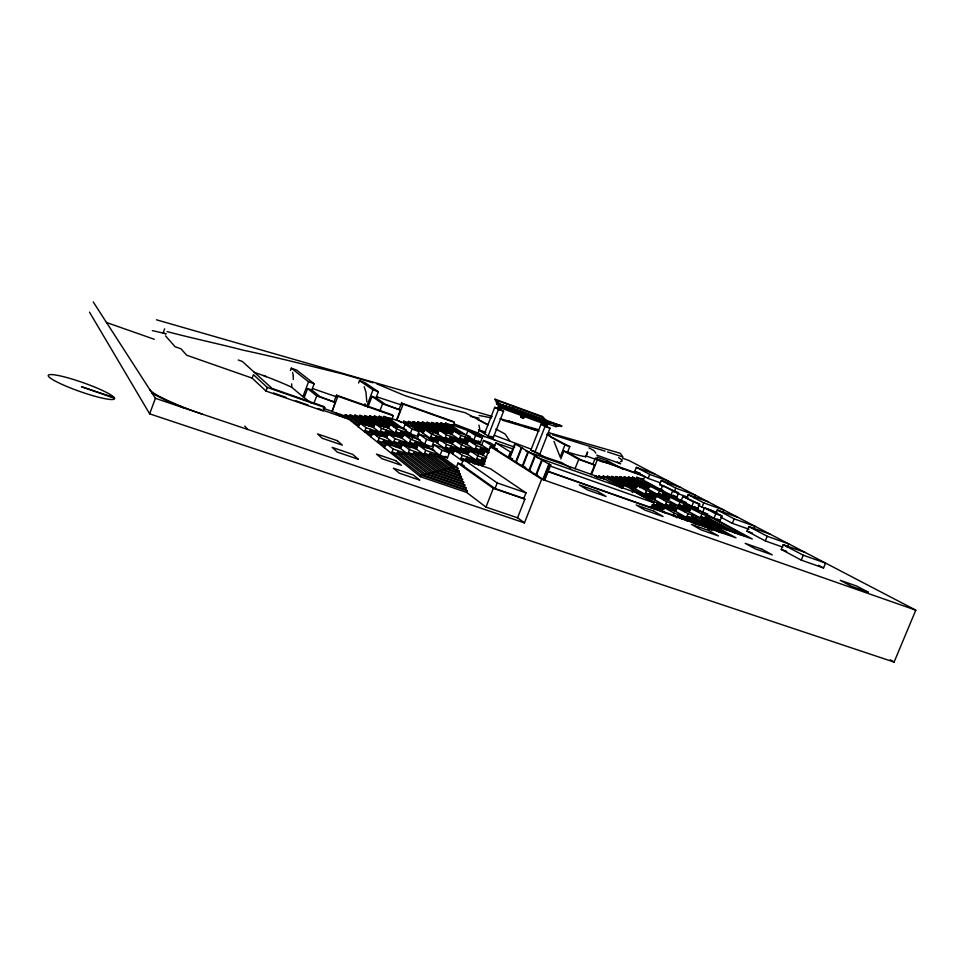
<?xml version="1.0" encoding="UTF-8"?>
<svg xmlns="http://www.w3.org/2000/svg" width="964" height="964" viewBox="0 0 964 964"><rect width="100%" height="100%" fill="white"/><g stroke="black" fill="none" stroke-linecap="round" stroke-linejoin="round"><path stroke-width="1.45" d="M499.232 409.435L500.28 406.736L501.28 407.109L500.232 409.796L498.665 409.122L500.485 404.41L513.426 408.326L561.711 425.968L546.684 421.883L547.66 422.244M513.426 408.326L500.292 404.952M164.615 328.844L163.061 333.05L152.312 330.604M622.636 458.213L629.034 460.539L915.8 610.152L894.098 662.087L149.649 413.845L155.397 398.313L93.219 301.913M252.146 378.129L253.436 374.683L267.341 387.456L324.735 407.483L323.386 411.038L265.98 391.059L252.146 378.129L186.727 355.234L180.967 348.811L175.111 346.751L165.543 335.87M265.98 391.059L267.341 387.456M290.417 370.562L291.309 368.188L296.635 370.08L314.156 383.756L311.794 390.01L320 396.614L335.111 402.386L332.086 411.544L344.787 415.966L420.425 476.686L466.576 492.387L485.977 507.112L517.548 517.788L524.464 522.874L541.66 479.18L490.339 446.585L482.723 466.094M311.083 402.928L302.913 396.722L308.564 381.78L291.309 368.188M304.311 397.216L307.6 388.54L311.794 390.01M313.818 403.567L316.722 395.927L307.6 388.54M334.062 401.554L336.496 395.168L391.553 414.604L393.167 415.749L391.842 419.195L384.046 416.448L383.552 417.749L397.264 427.775M332.086 411.544L337.906 396.252L336.496 395.168M344.787 415.966L345.293 414.665L349.667 416.195L359.97 424.353M358.62 383.009L359.512 380.659L364.693 382.515L378.346 391.746L376.032 397.819L385.516 404.41L400.349 410.074L396.445 420.22M349.667 416.195L350.161 414.894L354.535 416.412L366.115 425.486M354.535 416.412L355.029 415.11L359.391 416.641L432.764 473.42L463.118 483.808L464.865 485.109L464.262 486.639L466.022 487.965L465.419 489.507L467.178 490.833L466.576 492.387M359.391 416.641L359.897 415.339L364.247 416.858L374.912 425.016M358.355 426.859L359.909 422.798L373.454 427.522L374.996 423.473L388.456 428.173L390.01 424.136L406.121 429.787M366.91 405.772L373.008 389.83L359.512 380.659M367.742 407.579L372.02 396.385L376.032 397.819M364.247 416.858L364.741 415.556L369.079 417.087L381.069 426.148M369.079 417.087L369.586 415.785L373.912 417.304L444.753 470.239L459.72 475.397L461.443 476.65L460.852 478.18L462.575 479.457L461.973 480.976L463.708 482.265L463.118 483.808M364.549 431.836L366.127 427.715L359.909 422.798M373.912 417.304L374.406 416.002L378.732 417.52L390.046 425.883M372.911 434.619L369.67 432.053L370.718 429.305M379.659 411.423L382.588 403.771L372.02 396.385M370.959 436.969L372.562 432.788L386.516 437.62L388.118 433.451L401.964 438.271L403.567 434.113L420.147 439.897M378.732 417.52L379.238 416.231L383.552 417.749M380.238 436.547L374.779 432.27L375.309 430.896L381.877 436.017M376.683 435.8L377.225 434.403M374.996 423.473L381.455 428.377L379.876 432.487L366.127 427.715M377.575 442.283L379.214 438.03L372.562 432.788M383.467 427.956L383.985 426.606L369.586 415.785M388.323 435.27L384.961 432.703L386.01 429.968M386.311 445.248L382.853 442.5L383.395 441.078L388.118 442.717L391.613 445.464M384.419 447.778L386.082 443.452L400.458 448.417L402.121 444.103L416.388 449.055L418.051 444.753L434.644 450.525M394.565 436.343L390.034 432.92L390.565 431.559L397.361 436.668M399.144 409.242L401.518 403.048L452.574 421.268L454.369 422.401L453.068 425.739L445.609 423.088L445.127 424.341L458.936 433.306M393.951 427.052L394.469 425.702M388.118 442.717L388.661 441.295L395.674 446.766M396.879 420.425L403.145 404.133L401.518 403.048M379.238 416.231L396.674 429.04L395.107 433.137L381.455 428.377M388.118 433.451L394.999 438.68L393.372 442.934L379.214 438.03M463.009 461.25L407.977 422.666L403.783 421.196L403.289 422.461L406.724 424.895M391.492 453.466L393.192 449.055L386.082 443.452M403.627 435.921L400.156 433.354L401.205 430.631M403.374 428.823L405.145 424.208L412.014 426.63L419.003 431.547L417.195 436.222L396.674 429.04M402.193 445.886L398.614 443.139L399.156 441.729L403.844 443.356L410.049 448.055M407.977 422.666L408.459 421.401L412.652 422.883L424.413 431.053M465.419 489.507L424.582 475.589L396.939 453.67L397.505 452.212L402.374 453.887L428.691 474.493L464.262 486.639M409.881 436.993L405.205 433.571L405.724 432.209L412.749 437.319L412.218 438.704M403.844 443.356L404.386 441.946L411.64 447.404M412.652 422.883L413.134 421.617L417.316 423.088L430.39 432.077M402.374 453.887L402.94 452.417L429.293 472.938L464.865 485.109M410.242 433.788L412.05 429.101L405.145 424.208M405.205 433.571L400.687 431.993L410.688 439.343L409.061 443.573L394.999 438.68M417.316 423.088L417.81 421.834L421.979 423.304L483.145 464.925M402.121 444.103L409.483 449.706L407.796 454.092L393.192 449.055M421.979 423.304L422.461 422.039L426.618 423.509L438.728 431.667M417.448 446.127L414.267 443.777L414.809 442.38L419.461 443.994L424.811 447.911M417.328 438.909L419.159 434.149L426.233 436.62L433.692 441.874L431.824 446.706L410.688 439.343M461.973 480.976L436.8 472.348L413.195 454.297L413.761 452.839L418.593 454.514L440.789 471.288L460.852 478.18M426.618 423.509L427.112 422.256L431.257 423.726L445.922 433.511M423.124 433.294L424.642 429.354L437.572 433.908L439.078 429.992L451.923 434.535L453.442 430.619L470.131 436.535M419.461 443.994L420.003 442.584L427.51 448.043M418.593 454.514L419.159 453.056L441.379 469.757L461.443 476.65M431.257 423.726L431.752 422.461L435.897 423.931L486.712 457.526M424.654 444.211L426.522 439.367L419.159 434.149M430.149 438.21L431.691 434.222L424.642 429.354M414.809 442.38L425.666 450.345L423.979 454.719L409.483 449.706M435.897 423.931L436.379 422.666L440.512 424.136L452.959 432.294M432.764 433.704L433.27 432.402L417.81 421.834M438.692 440.958L435.041 438.415L436.065 435.764M440.512 424.136L441.006 422.883L445.127 424.341M420.425 476.686L421.027 475.119L392.059 451.996L396.939 453.67M458.611 472.625L448.67 469.203L429.342 454.924L429.908 453.466C440.958 456.9 448.356 467.299 459.201 471.119L458.611 472.625L460.31 473.878L459.72 475.397M432.221 449.682L434.125 444.753L441.404 447.296L449.369 452.911L447.441 457.9L425.666 450.345M424.582 475.589L425.184 474.023L397.505 452.212M437.391 443.295L438.957 439.235L452.249 443.898L453.815 439.861L467.022 444.512L468.588 440.476L481.699 445.115L483.494 440.5L490.218 442.886L494.942 445.85M444.85 442.006L439.921 438.62L440.44 437.294L447.826 442.343M434.704 455.129L435.27 453.683L453.14 466.672L458.093 468.384L457.502 469.89M428.691 474.493L429.293 472.938M439.078 429.992L446.332 434.848L444.79 438.825L431.691 434.222M432.764 473.42L433.354 471.878L408.35 452.634L413.195 454.297M440.054 455.345L441.994 450.333L434.125 444.753M444.874 448.537L446.465 444.416L438.957 439.235M436.8 472.348L437.391 470.818L413.761 452.839M453.96 441.934L449.658 439.03L450.682 436.379M440.789 471.288L441.379 469.757M454.369 451.827L449.911 448.73L450.971 445.995M459.936 442.862L454.514 439.235L455.02 437.909L462.624 442.958L462.105 444.308M444.753 470.239L445.344 468.721L424.534 453.261L429.342 454.924M452.598 453.948L454.225 449.766L467.902 454.55L469.516 450.369L483.097 455.141L484.723 450.983L489.218 452.562M460.563 452.803L454.936 448.935L455.466 447.561L463.347 452.959M453.442 430.619L460.888 435.475L459.358 439.439L446.332 434.848M448.67 469.203L449.26 467.685L429.908 453.466M452.55 468.179L453.14 466.672M453.815 439.861L461.539 445.031L459.949 449.14L446.465 444.416M467.504 441.813L464.19 439.644L465.214 437.005M466.19 435.138L467.938 430.667L474.481 433.005L482.229 437.873L480.47 442.404L460.888 435.475M456.406 467.154L457.96 463.154L462.202 464.624M460.587 459.551L462.238 455.297L454.225 449.766M469.54 452.429L464.949 449.332L466.01 446.609M475.698 444.187L469.01 439.849L469.528 438.524L477.337 443.573M523.813 498.448L495.026 488.555L461.37 464.66L463.419 459.382L490.592 468.841L526.019 492.869L523.813 498.448L524.874 499.171L517.548 517.788M469.444 462.286L465.769 459.744L466.877 456.912M474.577 452.622L469.95 449.537L470.48 448.176L478.578 453.55L478.036 454.948M473.83 440.054L475.589 435.511L467.938 430.667M484.121 436.812L478.084 433.053L479.12 430.39L494.857 440.09M478.361 465.034L470.95 459.936L471.492 458.527L482.627 466.13M468.588 440.476L476.517 445.645L474.927 449.742L461.539 445.031M484.47 433.692L494.737 407.338L498.533 408.712M484.615 453.02L479.903 449.935L480.964 447.212M469.516 450.369L477.758 455.9L476.108 460.141L462.238 455.297M500.726 405.013L499.099 409.17L498.099 408.808L499.954 404.133L495.135 399.229L499.726 404.651L504.473 406.471M494.737 407.338L498.472 409.411L488.133 435.945L493.231 437.764L503.57 411.267L499.798 409.182M488.423 452.453L484.868 450.14L485.398 448.778L488.965 451.08M484.82 462.72L481.265 460.334L482.362 457.502M490.724 447.995L491.64 445.645L483.494 440.5M512.535 458.768L508.305 457.285L493.725 448.043L495.749 442.862L512.74 448.899M515.125 412.182L515.74 410.592L527.344 414.195L524.765 415.207L515.125 412.182L524.765 415.207M522.5 414.532L521.416 417.292L520.837 416.978L521.898 414.255M485.977 507.112L493.327 488.338L457.96 463.154M495.026 488.555L497.219 482.928L463.419 459.382M532.743 418.123L524.621 415.617L523.572 418.292L522.006 417.617L523.621 413.46L535.345 417.111L532.743 418.123L523.633 415.255L522.584 417.93L521.825 417.34M524.079 415.207L522.994 417.978L523.572 418.292M508.305 457.285L510.39 451.959L495.749 442.862M544.347 480.12L509.281 457.9L514.848 443.681L516.584 444.416L515.342 443.97L509.763 458.201L510.534 458.346M515.692 461.961L521.331 447.573L522.596 448.019L521.825 447.874L516.186 462.274L516.957 462.407M528.477 451.863L522.753 466.443L524.03 466.889L522.247 466.118L527.959 451.562L529.236 452.008M530.827 450.212L541.045 424.184L550.046 428.161L539.756 454.333L530.827 450.212L535.779 451.971M534.779 452.562L545.07 426.353L541.045 424.184M556.071 426.63L555.083 426.269L558.746 425.654L556.071 426.63L546.721 423.666L545.672 426.329L545.07 426.004L546.142 423.256M545.07 426.004L546.648 426.691L547.697 424.027L546.721 423.666M542.262 460.153L536.394 475.083L537.695 475.541M514.848 443.681L549.42 464.455L543.467 479.566L544.793 480.036L550.745 464.925L548.878 464.118L542.925 479.228L544.793 480.036M544.25 479.686L549.649 465.961M550.577 436.945L564.976 444.886L560.18 457.044L553.999 441.355M560.819 458.9L563.916 451.032L567.519 452.321L569.772 446.621L546.504 434.475M575.002 468.781L578.725 459.37L563.916 451.032M585.582 457.081L587.606 451.971L586.088 456.117M590.86 474.421L594.583 465.046L592.92 464.13L595.222 458.322L642.398 475.312M591.426 474.698L597.439 459.527L595.222 458.322M600.741 478.409L598.524 477.132L598.993 475.951L622.262 488.411L623.732 484.735L635.24 488.844L636.698 485.181L648.145 489.266L649.603 485.615L663.316 490.531M606.344 463.214L607.332 460.732L597.21 457.081L596.222 459.575L586.052 455.912A65.817 4.085 21.3 0 1 567.302 451.935M602.753 477.288L603.223 476.096L606.971 477.433L622.672 486.326M606.971 477.433L607.441 476.24L611.188 477.578L627.227 486.615M611.188 477.578L611.658 476.397L615.394 477.734L691.634 520.403M615.394 477.734L615.863 476.541L619.587 477.879L637.059 487.591M619.587 477.879L620.057 476.698L623.78 478.024L646.386 490.531L657.966 494.665L659.448 490.965L632.601 477.144L632.131 478.325L648.627 487.326M623.78 478.024L624.25 476.843L627.962 478.168L716.782 526.995M627.962 478.168L628.432 476.987L632.131 478.325M660.304 482.795L648.133 478.421L634.794 471.3L636.361 467.383L654.978 474.119M630.926 488.7L631.408 487.483L611.658 476.397M636.3 478.469L636.77 477.288L643.494 479.698L644.747 476.565L597.439 459.527M632.251 492.58L633.252 490.098L623.732 484.735M644.024 496.894L636.638 492.724L637.144 491.483M640.036 487.76L640.53 486.543M645.47 496.894L640.53 494.11L641.024 492.869L650.917 498.424M648.133 478.421L649.736 474.421L636.361 467.383M646.386 490.531L644.904 494.243L633.252 490.098M655.508 497.858L649.266 494.387L650.254 491.917M669.149 497.026L662.798 493.568L680.018 502.136L678.487 505.943L666.618 501.726L653.616 494.52L654.11 493.291L664.172 498.834L663.666 500.087M663.594 486.663L659.677 484.567L661.304 480.506L680.488 487.435M547.721 471.179L651.857 507.908L653.905 502.786L635.987 492.664L536.827 457.454M660.979 489.688L662.654 485.519L678.572 492.966L676.873 497.195L659.448 490.965M663.943 509.715L656.11 505.281L656.617 504.003L665.847 508.365M669.92 498.966L662.304 494.797L663.292 492.339M667.594 483.904L668.654 481.253L649.736 474.421M660.605 505.413L661.111 504.136L671.619 510.028M666.63 494.942L667.124 493.713L677.355 499.244M661.991 511.065L663.545 507.172L675.644 511.45L677.198 507.57L689.212 511.836L690.778 507.968L707.612 513.969M666.618 501.726L665.088 505.546L653.146 501.316L643.048 495.629L654.845 499.81L656.351 496.05L668.076 500.22L669.582 496.46L686.019 502.34M670.956 495.074L672.655 490.845L662.654 485.519M674.041 492.243L675.716 488.097L661.304 480.506M676.632 509.619L669.558 505.678L670.076 504.401L688.115 513.607L700.274 517.921L701.864 513.993L683.44 504.811L682.934 506.076L690.128 510.004M674.029 505.811L674.535 504.534L685.223 510.426L684.705 511.715M663.545 507.172L674.282 513.222L673.221 515.861L677.318 517.294L677.849 515.981L684.488 518.873M681.223 500.629L682.958 496.327L699.623 504.148L697.864 508.498L680.018 502.136M676.885 517.837L677.439 516.475L684.512 518.969M686.922 497.834L688.188 494.665L707.986 501.786M681.922 517.427L682.452 516.114L690.164 520.427M687.38 506.208L687.886 504.943L698.743 510.812M693.008 520.873L684.512 517.873L683.958 519.247L687.681 521.343M694.116 497.87L695.225 495.122L675.716 488.097M688.115 513.607L686.525 517.548L674.282 513.222M691.803 506.341L693.562 501.979L682.958 496.327M698.743 521.91L691.116 517.668L691.646 516.367L704.588 522.705M698.599 524.886L691.067 520.668L691.622 519.283L702.961 523.295M695.707 517.801L696.237 516.487L710.203 524.187M716.806 512.45L702.033 507.172L703.768 502.871L688.188 494.665M712.179 529.863L698.201 522.078L698.755 520.705L708.685 524.211M702.708 512.221L704.491 507.799L710.625 509.992L721.976 516.017L720.156 520.5L701.864 513.993M726.446 529.851L704.841 518.042L705.371 516.74L739.786 534.671M723.374 533.478L705.371 523.512L705.925 522.127L745.63 536.177L709.926 516.861L709.396 518.174M715.951 513.27L717.276 509.98L737.725 517.294M713.95 518.295L715.77 513.8L704.491 507.799M723.048 512.233L723.916 510.089L703.768 502.871M749.004 529.272L732.351 523.344L734.17 518.861L717.276 509.98M782.804 547.13L765.32 540.937L746.992 531.152L748.847 526.585L769.971 534.128M754.077 528.537L754.981 526.308L734.17 518.861M765.32 540.937L767.224 536.261L748.847 526.585M783.226 544.684L803.265 555.228L825.546 563.121L823.545 567.977L801.265 560.12L781.274 549.444L783.226 544.684L805.073 552.444M787.323 547.407L788.745 543.925L767.224 536.261M801.265 560.12L803.265 555.228M498.099 408.808L497.545 408.495L498.605 405.76L496.641 403.747L496.099 400.217M546.01 420.919L542.033 416.388L495.135 399.229M543.081 417.4L541.889 417.557M510.643 408.085L508.1 409.134L509.113 409.507L511.667 408.459L500.485 404.41M507.486 409.399L516.029 412.026L519.596 411.363L517.029 412.399L506.907 409.11M523.753 414.845L526.344 413.821M531.73 417.761L534.345 416.749M539.563 420.605L543.19 419.979L540.563 420.979L530.73 417.87L540.563 420.979M548.191 423.762L550.842 422.774L547.203 423.401L548.191 423.762L538.274 420.629L539.262 420.979M470.372 416.388L478.975 418.075M479 415.448L491.519 417.906M165.796 333.749L163.061 333.038A250.845 23.919 20.8 0 1 165.796 333.761L166.025 333.809M167.121 331.604C192.366 338.28 217.936 343.618 243.205 350.185C276.511 357.27 309.709 365.886 342.642 373.936L364.513 380.298M526.609 426.992L524.573 426.45L538.864 431.185M529.718 427.847L536.189 429.86M552.432 434.74L605.043 451.128M502.461 420.208L538.659 430.992M156.445 319.795L492.243 416.424M499.991 418.653L538.322 429.679M548.42 432.583L620.214 453.249L622.19 455.864M365.332 380.539L372.972 382.756M376.779 383.865L405.181 395.746L434.427 404.976L465.335 412.761L487.808 424.666M509.426 408.194L519.596 411.363M500.28 406.736L509.113 409.507M531.357 416.291L542.19 419.605M536.406 417.894L543.19 419.979M538.9 419.039L550.842 422.774M552.011 422.979L561.711 425.968M376.659 396.794L401.108 404.856M623.057 457.008L607.525 451.935M547.444 434.029L550.299 434.969M114.186 397.65L81.458 386.709L114.487 398.24M155.397 398.313L524.464 522.874M425.184 474.023L466.022 487.965M421.027 475.119L467.178 490.833M437.391 470.818L462.575 479.457M433.354 471.878L463.708 482.265M449.26 467.685L459.201 471.119M445.344 468.721L460.31 473.878M493.327 488.338L524.874 499.171M369.67 432.053L365.079 430.462L371.489 435.571M461.37 464.66L464.094 465.6M398.614 443.139L393.914 441.512L401.012 446.983M382.853 442.5L378.117 440.861L384.973 446.332M497.219 482.928L526.019 492.869M323.253 408.29L331.737 411.254M470.95 459.936L466.323 458.322L474.891 464.25M441.994 450.333L449.369 452.911M390.034 432.92L385.492 431.342L391.083 435.595M465.769 459.744L461.141 458.129L465.986 461.515M273.523 392.999L285.983 397.349M295.683 400.723L308.155 405.061M317.843 408.435L322 409.881M323.41 410.375L348.86 419.244M384.961 432.703L380.406 431.113L387.046 436.234M414.267 443.777L409.604 442.163L416.942 447.621M374.779 432.27L370.2 430.679L374.526 434.089M537.165 475.204L535.864 474.746L541.732 459.828L543.576 460.611L543.033 460.298M477.758 455.9L485.808 458.719M454.936 448.935L450.441 447.368L457.129 451.983M541.66 479.18L915.8 610.152M426.522 439.367L433.692 441.874M485.266 460.129L481.819 458.924L485.374 461.298M449.911 448.73L445.404 447.163L453.14 452.55M481.265 460.334L476.662 458.719L484.88 464.287M400.156 433.354L395.626 431.776L402.506 436.885M454.514 439.235L450.164 437.704L455.55 441.319M707.648 528.465L711.842 529.947M484.868 450.14L480.434 448.573L485.145 451.646M391.637 418.533L408.362 424.425L403.783 421.196M449.658 439.03L445.308 437.499L452.767 442.548M479.903 449.935L475.457 448.368L483.639 453.755M439.921 438.62L435.547 437.09L441.657 441.307M412.05 429.101L419.003 431.547M316.722 395.927L335.111 402.386M469.95 449.537L465.479 447.971L471.215 451.815M106.498 322.506L154.288 339.28M435.041 438.415L430.655 436.885L437.909 441.934M464.949 449.332L460.479 447.766L468.432 453.152M549.793 465.913L653.905 502.786M491.64 445.645L494.375 446.621M308.564 381.78L314.156 383.756M490.339 446.585L497.436 449.091M653.447 504.341L656.11 505.281M691.116 517.668L687.055 516.234L697.273 521.934M781.274 549.444L786.732 551.384M493.725 448.043L496.556 449.043M469.01 439.849L464.696 438.319L469.119 441.211M705.371 523.512L708.203 524.512M698.201 522.078L702.455 523.585M238.265 360.006L242.301 361.428L272.101 388.444L323.35 406.338L324.735 407.483M464.19 439.644L459.864 438.114L467.54 443.163M691.067 520.668L693.899 521.669M337.906 396.252L393.167 415.749M476.517 445.645L488.712 449.947M653.098 508.088L729.097 534.899L705.925 522.127M509.281 457.9L512.125 458.9M547.588 471.408L736.002 537.828L712.565 524.946L752.281 538.997L640.457 478.614M653.616 494.52L649.76 493.146L656.014 496.617M682.934 506.076L678.993 504.678L689.73 510.546M649.266 494.387L645.398 493.014L655.339 498.557M514.607 447.127L451.285 424.594L453.068 425.739M525.898 451.14L604.548 479.12L598.993 475.951M598.524 477.132L594.764 475.794L598.078 477.698M746.992 531.152L752.631 533.164M475.589 435.511L482.229 437.873M636.638 492.724L640.53 494.11M704.841 518.042L700.804 516.608L722.41 528.441M382.588 403.771L400.349 410.074M669.558 505.678L665.594 504.268L676.162 510.161M549.42 464.455L550.745 464.925M693.562 501.979L699.623 504.148M373.008 389.83L378.346 391.746M662.304 494.797L658.46 493.435L668.57 498.966M715.77 513.8L721.976 516.017M478.518 429.703L485.844 432.306M494.339 435.342L530.754 448.995M403.145 404.133L454.369 422.401M597.487 460.021L603.813 462.298M659.677 484.567L662.413 485.555M672.655 490.845L678.572 492.966M676.836 493.243L687.983 497.243M592.92 464.13L580.774 459.768L566.205 451.586M578.725 459.37L594.583 465.046M596.776 455.129L620.659 463.756L617.334 461.985M564.976 444.886L569.772 446.621M634.794 471.3L640.12 473.216M498.472 409.411L503.57 411.267M545.07 426.353L550.046 428.161M495.882 400.723L496.87 401.084M499.954 404.133L561.518 426.51M522.777 412.544L538.105 418.147M543.672 420.184L547.853 421.702M512.258 409.218L525.368 414.098M527.561 414.809L533.731 417.159M535.912 417.858L541.491 419.894M543.479 420.714L546.275 421.726M496.641 403.747L497.641 404.109M512.005 409.351L512.993 409.712M519.849 412.218L520.825 412.568M527.525 415.014L528.513 415.376M544.503 422.184L499.352 405.603M516.029 412.026L517.029 412.399M523.633 415.255L524.621 415.617M546.672 424.775L498.725 407.206L499.292 407.519M520.837 416.978L522.404 417.653M494.906 399.735L541.804 416.894M454.851 424.16L478.084 433.053M184.895 408.266L183.04 407.555A51.562 6.278 20.1 0 1 152.746 393.481L151.938 392.951M263.63 375.478L266.269 376.671M622.178 459.924L618.575 457.635M818.448 565.278L823.545 567.977M477.481 419.34L487.977 424.895M495.833 429.064L505.016 433.933L509.751 440.849M698.153 505.1L702.033 507.172M720.686 517.126L732.351 523.344M588.932 447.886L593.812 450.489L595.788 453.056M544.829 425.714L545.443 426.04L543.865 425.353L544.467 425.678M546.046 426.365L546.648 426.691M673.101 495.171L676.873 497.195M694.309 506.582L697.864 508.498M717.638 519.15L720.156 520.5M641.144 478.433L643.494 479.698M607.332 460.732L622.732 469.034M636.77 477.288L657.195 488.338M632.601 477.144L650.375 486.808M683.44 504.811L690.646 508.727M705.371 516.74L735.797 533.297M628.432 476.987L648.627 488.049M624.25 476.843L644.338 487.904M620.057 476.698L637.541 486.386M670.076 504.401L677.15 508.329M691.646 516.367L703.093 522.705M698.755 520.705L720.373 532.694M615.863 476.541L635.734 487.615M691.622 519.283L705.443 526.995M684.512 517.873L695.683 524.151M607.441 476.24L624.467 485.856M656.617 504.003L664.461 508.426M677.849 515.981L683.03 518.909M677.439 516.475L682.633 519.403M603.223 476.096L622.756 487.194M653.423 504.606L662.509 509.763M651.604 505.148L665.558 513.101M650.543 506.618L655.412 509.414M649.302 506.437L651.857 507.908M570.905 468.034L561.397 462.467A83.494 5.772 21.3 0 1 541.238 455.743M890.218 659.798L894.098 662.087M536.779 452.562L547.058 458.671M490.772 436.246L493.231 437.764M521.873 465.094L525.657 467.48M478.264 440.994L480.47 442.404M449.73 424.558L488.652 449.586M445.609 423.088L461.949 433.643M484.723 450.983L488.35 453.345M441.006 422.883L453.454 430.992M436.379 422.666L452.429 433.222M431.752 422.461L447.658 433.017M427.112 422.256L439.235 430.378M422.461 422.039L438.078 432.607M413.134 421.617L426.1 430.559M408.459 421.401L423.63 431.98M399.084 420.979L401.361 422.594M445.163 456.273L447.441 457.9M390.239 418.039L391.842 419.195M388.347 417.966L458.093 468.384M384.046 416.448L398.927 427.269M374.406 416.002L388.974 426.835M364.741 415.556L376.611 424.582M399.156 441.729L405.133 446.284M359.897 415.339L373.972 426.172M355.029 415.11L368.947 425.943M350.161 414.894L362.765 424.823M383.395 441.078L388.022 444.729M345.293 414.665L358.873 425.498M340.4 414.436L344.425 417.689M336.002 412.905L339.991 416.147M254.255 372.321A44.007 4.013 20.5 0 1 291.718 387.251L302.913 396.722M542.033 416.388L546.227 420.412M244.796 426.1L247.772 429.486M621.587 460.708L621.84 461.057A43.163 2.434 21.4 0 1 620.479 461.394M89.483 312.131L149.649 413.845M364.187 386.745L365.959 392.059L366.79 401.831M292.574 372.466L292.827 373.369M478.927 425.088L479.711 428.86M293.032 374.381L293.189 375.502M364.97 403.675L365.127 406.169M293.237 376.105L293.297 379.503M291.67 383.817L291.718 387.251M336.617 396.831A170.471 13.038 20.6 0 1 312.975 388.661M202.091 414.074A48.26 5.88 20.1 0 1 149.974 389.89M534.767 455.647L528.971 470.384L530.778 471.167L529.489 470.709L535.285 455.96L536.574 456.418L534.767 455.647M517.234 423.991L507.715 420.87L518.114 424.317L517.234 423.991M358.21 459.213L337.328 452.128L332.17 447.392L352.788 454.406L358.21 459.213M419.605 480.048L399.337 473.179L393.396 468.215L413.399 475.011L419.605 480.048M337.352 440.705L317.518 433.921L322.253 438.271L342.341 445.127L337.352 440.705M395.734 460.672L376.454 454.08L381.925 458.647L401.446 465.311L395.734 460.672M868.178 592.161L851.574 586.341L840.234 580.304L856.671 586.064L868.178 592.161M597.596 491.387L579.244 484.928L587.498 489.929L606.067 496.448L597.596 491.387M653.99 511.233L636.168 504.967L645.073 510.161L663.087 516.487L653.99 511.233M708.781 530.513L691.465 524.428L700.973 529.802L718.469 535.948L708.781 530.513M762.018 549.251L745.184 543.335L755.258 548.878L772.26 554.854L762.018 549.251M114.439 397.987L113.776 397.12A35.162 4.7 19.4 0 0 61.094 376.105A35.162 4.7 19.4 0 0 66.118 386.19A35.162 4.7 19.4 0 0 114.547 398.662L114.439 397.987"/></g></svg>
